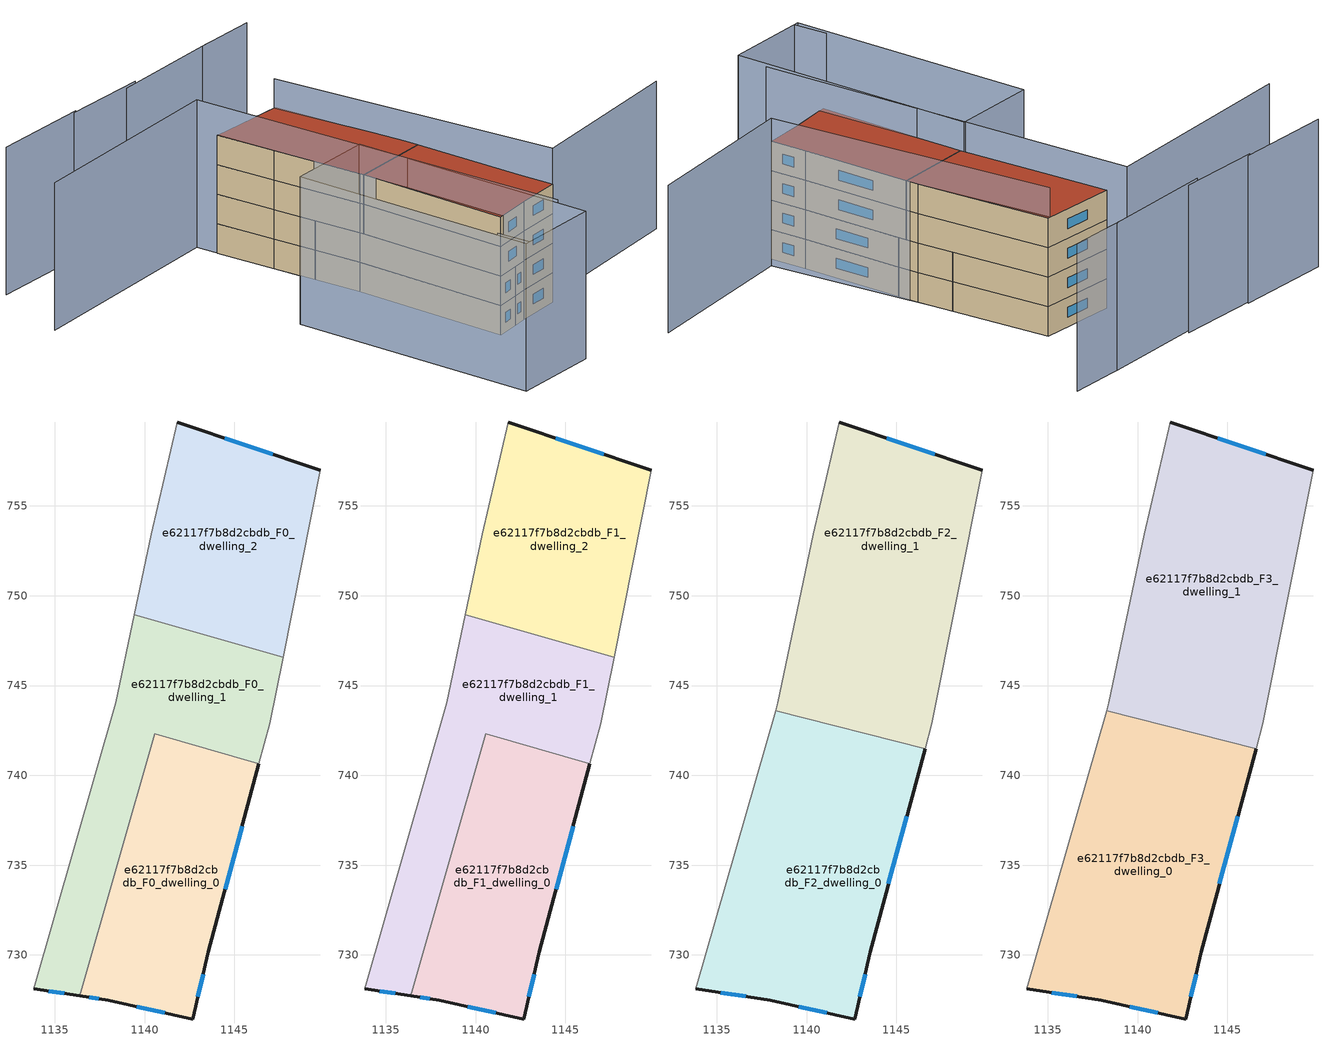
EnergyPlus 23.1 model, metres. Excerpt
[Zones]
e62117f7b8d2cbdb_F0_dwelling_0
 floor ground (EU_floor_Construction): 1146.37,740.64 1143.54,730.18 1142.68,726.43 1137.99,727.47 1136.39,727.72 1140.58,742.31 z0
 wall outside (EU_wall_Construction): 1136.39,727.72 1137.99,727.47 1142.68,726.43 1143.54,730.18 1146.37,740.64 z0:3
 wall to e62117f7b8d2cbdb_F0_dwelling_1 (EU_wall_Construction): 1146.37,740.64 1140.58,742.31 1136.39,727.72 z0:3
 window (EU_Window_Construction): 1139.55,727.13 1141.12,726.78 / 1136.92,727.64 1137.46,727.56 / 1144.48,733.67 1145.43,737.16 / 1142.97,727.68 1143.25,728.93 z1:2
e62117f7b8d2cbdb_F0_dwelling_1
 floor ground (EU_floor_Construction): 1147.71,746.57 1146.97,742.86 1146.37,740.64 1140.58,742.31 1136.39,727.72 1133.82,728.12 1138.4,744.04 1139.43,748.95 z0
 wall outside (EU_wall_Construction): 1133.82,728.12 1136.39,727.72 z0:3
 wall adiabatic (EU_wall_Construction): 1139.43,748.95 1138.4,744.04 1133.82,728.12 / 1146.37,740.64 1146.97,742.86 1147.71,746.57 z0:3
 wall to e62117f7b8d2cbdb_F0_dwelling_2 (EU_wall_Construction): 1147.71,746.57 1139.43,748.95 z0:3
 window (EU_Window_Construction): 1134.68,727.99 1135.53,727.86 z1:2
e62117f7b8d2cbdb_F0_dwelling_2
 floor ground (EU_floor_Construction): 1149.79,756.97 1147.71,746.57 1139.43,748.95 1140.38,753.43 1141.82,759.67 z0
 wall outside (EU_wall_Construction): 1149.79,756.97 1141.82,759.67 z0:3
 wall adiabatic (EU_wall_Construction): 1147.71,746.57 1149.79,756.97 / 1141.82,759.67 1140.38,753.43 1139.43,748.95 z0:3
 window (EU_Window_Construction): 1147.13,757.87 1144.48,758.77 z1:2
e62117f7b8d2cbdb_F1_dwelling_0
 floor to e62117f7b8d2cbdb_F0_dwelling_0 (EU_floor_Construction): 1146.37,740.64 1143.54,730.18 1142.68,726.43 1137.99,727.47 1136.39,727.72 1140.58,742.31 z3
 wall outside (EU_wall_Construction): 1136.39,727.72 1137.99,727.47 1142.68,726.43 1143.54,730.18 1146.37,740.64 z3:6
 wall to e62117f7b8d2cbdb_F1_dwelling_1 (EU_wall_Construction): 1146.37,740.64 1140.58,742.31 1136.39,727.72 z3:6
 window (EU_Window_Construction): 1139.55,727.13 1141.12,726.78 / 1136.92,727.64 1137.46,727.56 / 1144.48,733.67 1145.43,737.16 / 1142.97,727.68 1143.25,728.93 z4:5
e62117f7b8d2cbdb_F1_dwelling_1
 floor to e62117f7b8d2cbdb_F0_dwelling_1 (EU_floor_Construction): 1147.71,746.57 1146.97,742.86 1146.37,740.64 1140.58,742.31 1136.39,727.72 1133.82,728.12 1138.4,744.04 1139.43,748.95 z3
 wall outside (EU_wall_Construction): 1133.82,728.12 1136.39,727.72 z3:6
 wall adiabatic (EU_wall_Construction): 1139.43,748.95 1138.4,744.04 1133.82,728.12 / 1146.37,740.64 1146.97,742.86 1147.71,746.57 z3:6
 wall to e62117f7b8d2cbdb_F1_dwelling_2 (EU_wall_Construction): 1147.71,746.57 1139.43,748.95 z3:6
 window (EU_Window_Construction): 1134.68,727.99 1135.53,727.86 z4:5
e62117f7b8d2cbdb_F1_dwelling_2
 floor to e62117f7b8d2cbdb_F0_dwelling_2 (EU_floor_Construction): 1149.79,756.97 1147.71,746.57 1139.43,748.95 1140.38,753.43 1141.82,759.67 z3
 wall outside (EU_wall_Construction): 1149.79,756.97 1141.82,759.67 z3:6
 wall adiabatic (EU_wall_Construction): 1147.71,746.57 1149.79,756.97 / 1141.82,759.67 1140.38,753.43 1139.43,748.95 z3:6
 window (EU_Window_Construction): 1147.13,757.87 1144.48,758.77 z4:5
e62117f7b8d2cbdb_F2_dwelling_0
 floor to e62117f7b8d2cbdb_F1_dwelling_0 (EU_floor_Construction): 1146.37,740.64 1143.54,730.18 1142.68,726.43 1137.99,727.47 1136.39,727.72 1140.58,742.31 z6
 floor to e62117f7b8d2cbdb_F1_dwelling_1 (EU_floor_Construction): 1146.6,741.49 1146.37,740.64 1140.58,742.31 1136.39,727.72 1133.82,728.12 1138.27,743.6 z6
 wall outside (EU_wall_Construction): 1133.82,728.12 1137.99,727.47 1142.68,726.43 1143.54,730.18 1146.6,741.49 z6:9
 wall adiabatic (EU_wall_Construction): 1138.27,743.6 1133.82,728.12 z6:9
 wall to e62117f7b8d2cbdb_F2_dwelling_1 (EU_wall_Construction): 1146.6,741.49 1138.27,743.6 z6:9
 window (EU_Window_Construction): 1139.55,727.13 1141.12,726.78 / 1135.21,727.91 1136.6,727.69 / 1144.56,733.95 1145.58,737.72 / 1142.97,727.68 1143.25,728.93 z7:8
e62117f7b8d2cbdb_F2_dwelling_1
 floor to e62117f7b8d2cbdb_F1_dwelling_1 (EU_floor_Construction): 1147.71,746.57 1146.97,742.86 1146.6,741.49 1138.27,743.6 1138.4,744.04 1139.43,748.95 z6
 floor to e62117f7b8d2cbdb_F1_dwelling_2 (EU_floor_Construction): 1149.79,756.97 1147.71,746.57 1139.43,748.95 1140.38,753.43 1141.82,759.67 z6
 wall outside (EU_wall_Construction): 1149.79,756.97 1141.82,759.67 z6:9
 wall adiabatic (EU_wall_Construction): 1141.82,759.67 1140.38,753.43 1138.4,744.04 1138.27,743.6 / 1146.6,741.49 1146.97,742.86 1149.79,756.97 z6:9
 window (EU_Window_Construction): 1147.13,757.87 1144.48,758.77 z7:8
e62117f7b8d2cbdb_F3_dwelling_0
 floor to e62117f7b8d2cbdb_F2_dwelling_0 (EU_floor_Construction): 1146.6,741.49 1143.54,730.18 1142.68,726.43 1137.99,727.47 1133.82,728.12 1138.27,743.6 z9
 wall outside (EU_wall_Construction): 1133.82,728.12 1137.99,727.47 1142.68,726.43 1143.54,730.18 1146.6,741.49 z9:12
 wall adiabatic (EU_wall_Construction): 1138.27,743.6 1133.82,728.12 z9:12
 wall to e62117f7b8d2cbdb_F3_dwelling_1 (EU_wall_Construction): 1146.6,741.49 1138.27,743.6 z9:12
 window (EU_Window_Construction): 1139.55,727.13 1141.12,726.78 / 1135.21,727.91 1136.6,727.69 / 1144.56,733.95 1145.58,737.72 / 1142.97,727.68 1143.25,728.93 z10:11
 roof outside (EU_roof_Construction): 1142.68,726.43 1143.54,730.18 1146.6,741.49 1138.27,743.6 1133.82,728.12 1137.99,727.47 z12
e62117f7b8d2cbdb_F3_dwelling_1
 floor to e62117f7b8d2cbdb_F2_dwelling_1 (EU_floor_Construction): 1149.79,756.97 1146.97,742.86 1146.6,741.49 1138.27,743.6 1138.4,744.04 1140.38,753.43 1141.82,759.67 z9
 wall outside (EU_wall_Construction): 1149.79,756.97 1141.82,759.67 z9:12
 wall adiabatic (EU_wall_Construction): 1141.82,759.67 1140.38,753.43 1138.4,744.04 1138.27,743.6 / 1146.6,741.49 1146.97,742.86 1149.79,756.97 z9:12
 window (EU_Window_Construction): 1147.13,757.87 1144.48,758.77 z10:11
 roof outside (EU_roof_Construction): 1146.97,742.86 1149.79,756.97 1141.82,759.67 1140.38,753.43 1138.4,744.04 1138.27,743.6 1146.6,741.49 z12
shading: 1123.92,724.51 1123.19,721.04 / 1119.62,767.19 1142.35,761.95 / 1142.35,761.95 1133.17,722.17 / 1162.02,723.73 1144.1,726.97 / 1144.1,726.97 1149.53,757.02 / 1160.63,764.16 1154.09,766.03 / 1154.76,765.86 1142.48,769.02 / 1144.24,768.86 1135.4,771.47 / 1135.89,771.5 1125.58,774.42 / 1138.4,744.04 1131.68,718.78 / 1131.68,718.78 1122.64,721.19 / 1122.64,721.19 1129.37,746.45 / 1129.37,746.45 1138.4,744.04 z0:15
[Building]
EU S2 Campaign: North Axis=0; Terrain=City; Solar Distribution=FullExterior
[Site:Location]
Bologna: Latitude=44.5; Longitude=11.25; Time Zone=1; Elevation=37
[SizingPeriod:WeatherFileDays]
AnnualSizingPeriod: Begin Month=1; Begin Day of Month=1; End Month=12; End Day of Month=31; Day of Week for Start Day=Monday; Use Weather File Daylight Saving Period=No; Use Weather File Rain and Snow Indicators=No
[MATERIAL]
EU_InternalMass_Material: Roughness=MediumRough; Thickness=0.1; Conductivity=1; Density=1800; Specific Heat=900; Thermal Absorptance=0.9; Solar Absorptance=0.7; Visible Absorptance=0.7
[MATERIAL:NOMASS] Roughness=MediumRough; Thermal Absorptance=0.9; Solar Absorptance=0.7; Visible Absorptance=0.7
Name | Thermal Resistance
EU_wall_NoMass | 0.937881
EU_roof_NoMass | 0.548572
EU_floor_NoMass | 0.71348
[WINDOWMATERIAL:SIMPLEGLAZINGSYSTEM]
EU_Window_SimpleGlazing: UFactor=4.25633; Solar Heat Gain Coefficient=0.85; Visible Transmittance=0.85
[CONSTRUCTION]
EU_wall_Construction: EU_wall_NoMass
EU_roof_Construction: EU_roof_NoMass
EU_floor_Construction: EU_floor_NoMass
EU_Window_Construction: EU_Window_SimpleGlazing
EU_InternalMass_Construction: EU_InternalMass_Material
[ZONE] Type=1; Multiplier=1; Ceiling Height=autocalculate; Floor Area=autocalculate; Part of Total Floor Area=Yes
Name | Volume
e62117f7b8d2cbdb_F0_dwelling_0; e62117f7b8d2cbdb_F1_dwelling_0; e62117f7b8d2cbdb_F0_dwelling_1; e62117f7b8d2cbdb_F1_dwelling_1 | 275.313
e62117f7b8d2cbdb_F2_dwelling_0; e62117f7b8d2cbdb_F3_dwelling_0 | 412.946
e62117f7b8d2cbdb_F2_dwelling_1; e62117f7b8d2cbdb_F3_dwelling_1 | 412.973
e62117f7b8d2cbdb_F0_dwelling_2; e62117f7b8d2cbdb_F1_dwelling_2 | 275.314
[INTERNALMASS] Construction=EU_InternalMass_Construction
Name | Zone or ZoneList | Surface Area
e62117f7b8d2cbdb_F0_dwelling_0_EU_InternalMass | e62117f7b8d2cbdb_F0_dwelling_0 | 91.7718
e62117f7b8d2cbdb_F0_dwelling_1_EU_InternalMass | e62117f7b8d2cbdb_F0_dwelling_1 | 91.7708
e62117f7b8d2cbdb_F0_dwelling_2_EU_InternalMass | e62117f7b8d2cbdb_F0_dwelling_2 | 91.7724
e62117f7b8d2cbdb_F1_dwelling_0_EU_InternalMass | e62117f7b8d2cbdb_F1_dwelling_0 | 91.7718
e62117f7b8d2cbdb_F1_dwelling_1_EU_InternalMass | e62117f7b8d2cbdb_F1_dwelling_1 | 91.7708
e62117f7b8d2cbdb_F1_dwelling_2_EU_InternalMass | e62117f7b8d2cbdb_F1_dwelling_2 | 91.7724
e62117f7b8d2cbdb_F2_dwelling_0_EU_InternalMass | e62117f7b8d2cbdb_F2_dwelling_0 | 137.65
e62117f7b8d2cbdb_F2_dwelling_1_EU_InternalMass | e62117f7b8d2cbdb_F2_dwelling_1 | 137.656
e62117f7b8d2cbdb_F3_dwelling_0_EU_InternalMass | e62117f7b8d2cbdb_F3_dwelling_0 | 137.65
e62117f7b8d2cbdb_F3_dwelling_1_EU_InternalMass | e62117f7b8d2cbdb_F3_dwelling_1 | 137.656
[OTHEREQUIPMENT] Fuel Type=Electricity; Design Level Calculation Method=Watts/Area; Power per Zone Floor Area=1; Fraction Latent=0; Fraction Radiant=0; Fraction Lost=0; Carbon Dioxide Generation Rate=0; EndUse Subcategory=EU_Step8_InternalGains
Name | Zone or ZoneList or Space or SpaceList | Schedule
EU_Step8_InternalGain_e62117f7b8d2cbdb_F0_dwelling_0_f000 | e62117f7b8d2cbdb_F0_dwelling_0 | EU_Step8_GainSchedule_e62117f7b8d2cbdb_F0_dwelling_0_f000
EU_Step8_InternalGain_e62117f7b8d2cbdb_F0_dwelling_1_f000 | e62117f7b8d2cbdb_F0_dwelling_1 | EU_Step8_GainSchedule_e62117f7b8d2cbdb_F0_dwelling_1_f000
EU_Step8_InternalGain_e62117f7b8d2cbdb_F0_dwelling_2_f000 | e62117f7b8d2cbdb_F0_dwelling_2 | EU_Step8_GainSchedule_e62117f7b8d2cbdb_F0_dwelling_2_f000
EU_Step8_InternalGain_e62117f7b8d2cbdb_F1_dwelling_0_f000 | e62117f7b8d2cbdb_F1_dwelling_0 | EU_Step8_GainSchedule_e62117f7b8d2cbdb_F1_dwelling_0_f000
EU_Step8_InternalGain_e62117f7b8d2cbdb_F1_dwelling_1_f000 | e62117f7b8d2cbdb_F1_dwelling_1 | EU_Step8_GainSchedule_e62117f7b8d2cbdb_F1_dwelling_1_f000
EU_Step8_InternalGain_e62117f7b8d2cbdb_F1_dwelling_2_f000 | e62117f7b8d2cbdb_F1_dwelling_2 | EU_Step8_GainSchedule_e62117f7b8d2cbdb_F1_dwelling_2_f000
EU_Step8_InternalGain_e62117f7b8d2cbdb_F2_dwelling_0_f000 | e62117f7b8d2cbdb_F2_dwelling_0 | EU_Step8_GainSchedule_e62117f7b8d2cbdb_F2_dwelling_0_f000
EU_Step8_InternalGain_e62117f7b8d2cbdb_F2_dwelling_1_f000 | e62117f7b8d2cbdb_F2_dwelling_1 | EU_Step8_GainSchedule_e62117f7b8d2cbdb_F2_dwelling_1_f000
EU_Step8_InternalGain_e62117f7b8d2cbdb_F3_dwelling_0_f000 | e62117f7b8d2cbdb_F3_dwelling_0 | EU_Step8_GainSchedule_e62117f7b8d2cbdb_F3_dwelling_0_f000
EU_Step8_InternalGain_e62117f7b8d2cbdb_F3_dwelling_1_f000 | e62117f7b8d2cbdb_F3_dwelling_1 | EU_Step8_GainSchedule_e62117f7b8d2cbdb_F3_dwelling_1_f000
[ZONEVENTILATION:DESIGNFLOWRATE] Schedule=EU_AlwaysOn; Design Flow Rate Calculation Method=AirChanges/Hour; Air Changes per Hour=0.687892; Ventilation Type=Natural; Fan Pressure Rise=0; Fan Total Efficiency=1; Constant Term Coefficient=1; Temperature Term Coefficient=0; Velocity Term Coefficient=0; Velocity Squared Term Coefficient=0; Minimum Indoor Temperature=-100; Maximum Indoor Temperature=100; Delta Temperature=-100; Minimum Outdoor Temperature=-100; Maximum Outdoor Temperature=100; Maximum Wind Speed=40
Name | Zone or ZoneList or Space or SpaceList
EU_ConstantAir_e62117f7b8d2cbdb_F0_dwelling_0 | e62117f7b8d2cbdb_F0_dwelling_0
EU_ConstantAir_e62117f7b8d2cbdb_F0_dwelling_1 | e62117f7b8d2cbdb_F0_dwelling_1
EU_ConstantAir_e62117f7b8d2cbdb_F0_dwelling_2 | e62117f7b8d2cbdb_F0_dwelling_2
EU_ConstantAir_e62117f7b8d2cbdb_F1_dwelling_0 | e62117f7b8d2cbdb_F1_dwelling_0
EU_ConstantAir_e62117f7b8d2cbdb_F1_dwelling_1 | e62117f7b8d2cbdb_F1_dwelling_1
EU_ConstantAir_e62117f7b8d2cbdb_F1_dwelling_2 | e62117f7b8d2cbdb_F1_dwelling_2
EU_ConstantAir_e62117f7b8d2cbdb_F2_dwelling_0 | e62117f7b8d2cbdb_F2_dwelling_0
EU_ConstantAir_e62117f7b8d2cbdb_F2_dwelling_1 | e62117f7b8d2cbdb_F2_dwelling_1
EU_ConstantAir_e62117f7b8d2cbdb_F3_dwelling_0 | e62117f7b8d2cbdb_F3_dwelling_0
EU_ConstantAir_e62117f7b8d2cbdb_F3_dwelling_1 | e62117f7b8d2cbdb_F3_dwelling_1
[HVACTEMPLATE:THERMOSTAT] Constant Heating Setpoint=20; Constant Cooling Setpoint=50
EU_HeatOnly_e62117f7b8d2cbdb_F0_dwelling_0; EU_HeatOnly_e62117f7b8d2cbdb_F0_dwelling_1; EU_HeatOnly_e62117f7b8d2cbdb_F0_dwelling_2; EU_HeatOnly_e62117f7b8d2cbdb_F1_dwelling_0; EU_HeatOnly_e62117f7b8d2cbdb_F1_dwelling_1; EU_HeatOnly_e62117f7b8d2cbdb_F1_dwelling_2; EU_HeatOnly_e62117f7b8d2cbdb_F2_dwelling_0; EU_HeatOnly_e62117f7b8d2cbdb_F2_dwelling_1; EU_HeatOnly_e62117f7b8d2cbdb_F3_dwelling_0; EU_HeatOnly_e62117f7b8d2cbdb_F3_dwelling_1
[HVACTEMPLATE:ZONE:IDEALLOADSAIRSYSTEM] System Availability Schedule=EU_AlwaysOn; Maximum Heating Supply Air Temperature=50; Minimum Cooling Supply Air Temperature=13; Maximum Heating Supply Air Humidity Ratio=0.0156; Minimum Cooling Supply Air Humidity Ratio=0.0077; Heating Limit=NoLimit; Cooling Limit=NoLimit; Heating Availability Schedule=EU_AlwaysOn; Cooling Availability Schedule=EU_CoolingOff; Dehumidification Control Type=ConstantSensibleHeatRatio; Cooling Sensible Heat Ratio=0.7; Dehumidification Setpoint=60; Humidification Control Type=None; Humidification Setpoint=30; Outdoor Air Method=None; Outdoor Air Flow Rate per Person=0.00944; Outdoor Air Flow Rate per Zone Floor Area=0; Outdoor Air Flow Rate per Zone=0; Demand Controlled Ventilation Type=None; Outdoor Air Economizer Type=NoEconomizer; Heat Recovery Type=None; Sensible Heat Recovery Effectiveness=0.7; Latent Heat Recovery Effectiveness=0.65
Name | Template Thermostat
e62117f7b8d2cbdb_F0_dwelling_0 | EU_HeatOnly_e62117f7b8d2cbdb_F0_dwelling_0
e62117f7b8d2cbdb_F0_dwelling_1 | EU_HeatOnly_e62117f7b8d2cbdb_F0_dwelling_1
e62117f7b8d2cbdb_F0_dwelling_2 | EU_HeatOnly_e62117f7b8d2cbdb_F0_dwelling_2
e62117f7b8d2cbdb_F1_dwelling_0 | EU_HeatOnly_e62117f7b8d2cbdb_F1_dwelling_0
e62117f7b8d2cbdb_F1_dwelling_1 | EU_HeatOnly_e62117f7b8d2cbdb_F1_dwelling_1
e62117f7b8d2cbdb_F1_dwelling_2 | EU_HeatOnly_e62117f7b8d2cbdb_F1_dwelling_2
e62117f7b8d2cbdb_F2_dwelling_0 | EU_HeatOnly_e62117f7b8d2cbdb_F2_dwelling_0
e62117f7b8d2cbdb_F2_dwelling_1 | EU_HeatOnly_e62117f7b8d2cbdb_F2_dwelling_1
e62117f7b8d2cbdb_F3_dwelling_0 | EU_HeatOnly_e62117f7b8d2cbdb_F3_dwelling_0
e62117f7b8d2cbdb_F3_dwelling_1 | EU_HeatOnly_e62117f7b8d2cbdb_F3_dwelling_1
[SIZING:ZONE] Zone Cooling Design Supply Air Temperature Input Method=SupplyAirTemperature; Zone Cooling Design Supply Air Temperature=13; Zone Heating Design Supply Air Temperature Input Method=SupplyAirTemperature; Zone Heating Design Supply Air Temperature=50; Zone Cooling Design Supply Air Humidity Ratio=0.008; Zone Heating Design Supply Air Humidity Ratio=0.008; Cooling Design Air Flow Method=DesignDay; Cooling Design Air Flow Rate=0; Cooling Minimum Air Flow per Zone Floor Area=0.000762; Cooling Minimum Air Flow=0; Cooling Minimum Air Flow Fraction=0.2; Heating Design Air Flow Method=DesignDay; Heating Design Air Flow Rate=0; Heating Maximum Air Flow per Zone Floor Area=0.002032; Heating Maximum Air Flow=0.141576; Heating Maximum Air Flow Fraction=0.3; Account for Dedicated Outdoor Air System=No; Dedicated Outdoor Air System Control Strategy=NeutralSupplyAir; Dedicated Outdoor Air Low Setpoint Temperature for Design=autosize; Dedicated Outdoor Air High Setpoint Temperature for Design=autosize; Zone Load Sizing Method=Sensible Load Only No Latent Load; Zone Latent Cooling Design Supply Air Humidity Ratio Input Method=HumidityRatioDifference; Zone Cooling Design Supply Air Humidity Ratio Difference=0.005; Zone Latent Heating Design Supply Air Humidity Ratio Input Method=HumidityRatioDifference; Zone Humidification Design Supply Air Humidity Ratio Difference=0.005
e62117f7b8d2cbdb_F0_dwelling_0; e62117f7b8d2cbdb_F0_dwelling_1; e62117f7b8d2cbdb_F0_dwelling_2; e62117f7b8d2cbdb_F1_dwelling_0; e62117f7b8d2cbdb_F1_dwelling_1; e62117f7b8d2cbdb_F1_dwelling_2; e62117f7b8d2cbdb_F2_dwelling_0; e62117f7b8d2cbdb_F2_dwelling_1; e62117f7b8d2cbdb_F3_dwelling_0; e62117f7b8d2cbdb_F3_dwelling_1
[SCHEDULE:CONSTANT]
Name | Hourly Value
EU_AlwaysOn | 1
EU_CoolingOff | 0
[SCHEDULE:FILE] Column Number=1; Rows to Skip at Top=0; Number of Hours of Data=8760; Column Separator=Comma; Interpolate to Timestep=No; Minutes per Item=60; Adjust Schedule for Daylight Savings=Yes
Name | File
EU_Step8_GainSchedule_e62117f7b8d2cbdb_F0_dwelling_0_f000 | ../../schedules/e62117f7b8d2cbdb/e62117f7b8d2cbdb_F0_dwelling_0_f000_gain.csv
EU_Step8_GainSchedule_e62117f7b8d2cbdb_F0_dwelling_1_f000 | ../../schedules/e62117f7b8d2cbdb/e62117f7b8d2cbdb_F0_dwelling_1_f000_gain.csv
EU_Step8_GainSchedule_e62117f7b8d2cbdb_F0_dwelling_2_f000 | ../../schedules/e62117f7b8d2cbdb/e62117f7b8d2cbdb_F0_dwelling_2_f000_gain.csv
EU_Step8_GainSchedule_e62117f7b8d2cbdb_F1_dwelling_0_f000 | ../../schedules/e62117f7b8d2cbdb/e62117f7b8d2cbdb_F1_dwelling_0_f000_gain.csv
EU_Step8_GainSchedule_e62117f7b8d2cbdb_F1_dwelling_1_f000 | ../../schedules/e62117f7b8d2cbdb/e62117f7b8d2cbdb_F1_dwelling_1_f000_gain.csv
EU_Step8_GainSchedule_e62117f7b8d2cbdb_F1_dwelling_2_f000 | ../../schedules/e62117f7b8d2cbdb/e62117f7b8d2cbdb_F1_dwelling_2_f000_gain.csv
EU_Step8_GainSchedule_e62117f7b8d2cbdb_F2_dwelling_0_f000 | ../../schedules/e62117f7b8d2cbdb/e62117f7b8d2cbdb_F2_dwelling_0_f000_gain.csv
EU_Step8_GainSchedule_e62117f7b8d2cbdb_F2_dwelling_1_f000 | ../../schedules/e62117f7b8d2cbdb/e62117f7b8d2cbdb_F2_dwelling_1_f000_gain.csv
EU_Step8_GainSchedule_e62117f7b8d2cbdb_F3_dwelling_0_f000 | ../../schedules/e62117f7b8d2cbdb/e62117f7b8d2cbdb_F3_dwelling_0_f000_gain.csv
EU_Step8_GainSchedule_e62117f7b8d2cbdb_F3_dwelling_1_f000 | ../../schedules/e62117f7b8d2cbdb/e62117f7b8d2cbdb_F3_dwelling_1_f000_gain.csv
